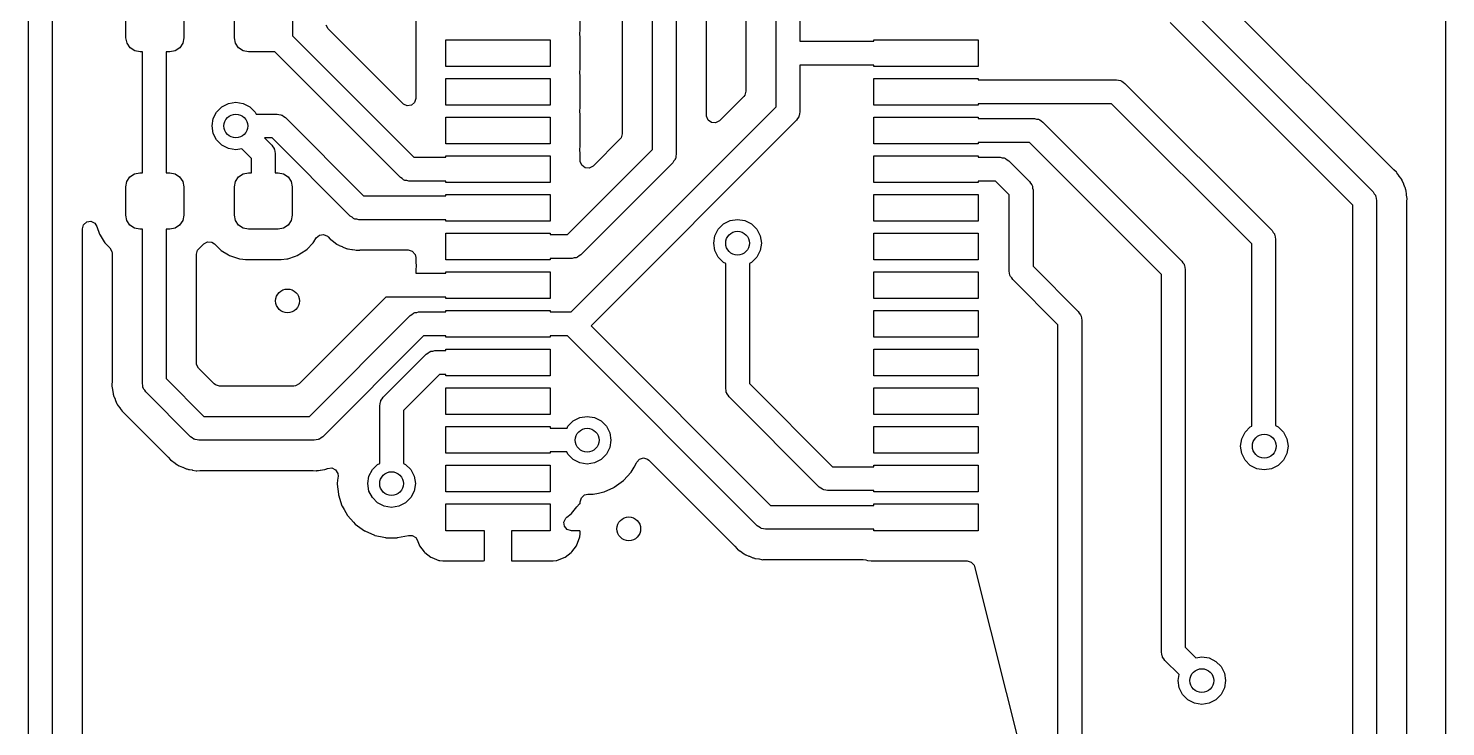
# Model space of a CAD drawing. Extents: x 89.4 to 113.8, y -88.6 to -51.3.
# Drawn here: x 89.95 to 113.79, y -75.76 to -64.03 of the extents above; entities that cross this region are included whole.
import ezdxf

# ---------------------------------------------------------------- set-up
doc = ezdxf.new("R2010")
doc.units = 0
doc.layers.add('BLACK', color=7, linetype='CONTINUOUS')

msp = doc.modelspace()

# ---------------------------------------------------------------- linework, layer by layer
at = {"layer": 'BLACK', "linetype": 'CONTINUOUS'}
for p, q in [((89.95, -77.455), (89.95, -56.1147)), ((90.35, -56.1978), (90.35, -77.3722)), ((100.45, -66.0622), (100.45, -59.4662)), ((100.85, -59.4968), (100.85, -66.1453)), ((99.9415, -59.7116), (99.9415, -65.7993)), ((101.358, -65.4953), (101.358, -59.7925)), ((102.53, -65.3472), (102.53, -61.2015)), ((102.93, -61.2015), (102.93, -64.245)), ((102.021, -61.4787), (102.021, -64.3311)), ((113.791, -62.594), (113.791, -88.2655)), ((112.914, -66.4016), (109.761, -63.2495)), ((96.4665, -63.5219), (96.4665, -64.0681)), ((99.2335, -64.0681), (99.2335, -63.5219)), ((109.381, -63.5886), (112.572, -66.7788)), ((91.5925, -64.1875), (91.5925, -63.7125)), ((92.5675, -63.7125), (92.5675, -64.1875)), ((93.4175, -64.1875), (93.4175, -63.7125)), ((94.3925, -63.7453), (94.3925, -64.1547)), ((94.9961, -64.0391), (94.962, -63.9768)), ((96.2514, -65.2944), (94.9961, -64.0391)), ((96.4665, -64.0681), (96.4669, -64.0715)), ((96.4669, -64.0715), (96.4669, -64.0715)), ((96.4669, -64.0715), (96.4707, -64.1064)), ((96.4707, -64.1064), (96.4707, -64.1336)), ((99.2293, -64.1064), (99.2331, -64.0715)), ((99.2293, -64.1336), (99.2293, -64.1064)), ((99.2331, -64.0715), (99.2335, -64.0681)), ((99.2331, -64.0715), (99.2331, -64.0715)), ((112.23, -67.0028), (109.157, -63.93)), ((91.6106, -64.2784), (91.5925, -64.1875)), ((91.6621, -64.3554), (91.6106, -64.2784)), ((91.7391, -64.4069), (91.6621, -64.3554)), ((92.4979, -64.3554), (92.4209, -64.4069)), ((92.5494, -64.2784), (92.4979, -64.3554)), ((92.5675, -64.1875), (92.5494, -64.2784)), ((93.4356, -64.2784), (93.4175, -64.1875)), ((93.4871, -64.3554), (93.4356, -64.2784)), ((93.5641, -64.4069), (93.4871, -64.3554)), ((94.3925, -64.1547), (96.4328, -66.195)), ((96.4707, -64.1336), (96.4665, -64.1719)), ((96.4665, -64.1719), (96.4665, -64.7181)), ((96.975, -64.67), (96.975, -64.22)), ((96.975, -64.22), (98.725, -64.22)), ((98.725, -64.22), (98.725, -64.67)), ((99.2335, -64.1719), (99.2293, -64.1336)), ((99.2335, -64.7181), (99.2335, -64.1719)), ((102.021, -64.3397), (102.018, -64.3898)), ((102.021, -64.3311), (102.021, -64.3397)), ((102.93, -64.245), (104.175, -64.245)), ((104.175, -64.245), (104.175, -64.22)), ((104.175, -64.22), (105.925, -64.22)), ((105.925, -64.22), (105.925, -64.67)), ((91.83, -64.425), (91.7391, -64.4069)), ((91.8675, -64.425), (91.83, -64.425)), ((91.8675, -66.455), (91.8675, -64.425)), ((92.33, -64.425), (92.2675, -64.425)), ((92.2675, -64.425), (92.2675, -66.455)), ((92.4209, -64.4069), (92.33, -64.425)), ((93.655, -64.425), (93.5641, -64.4069)), ((94.0972, -64.425), (93.655, -64.425)), ((96.2086, -66.5364), (94.0972, -64.425)), ((102.018, -64.3898), (102.017, -64.3974)), ((102.017, -64.3974), (102.019, -64.4048)), ((102.018, -64.3898), (102.018, -64.3898)), ((102.019, -64.4048), (102.019, -64.4048)), ((102.019, -64.4048), (102.02, -64.4108)), ((102.02, -64.4108), (102.021, -64.4325)), ((102.021, -64.4325), (102.021, -65.0843)), ((96.4665, -64.7181), (96.4669, -64.7215)), ((96.4707, -64.7836), (96.4665, -64.8219)), ((96.4665, -64.8219), (96.4665, -65.2053)), ((96.4669, -64.7215), (96.4669, -64.7215)), ((96.4669, -64.7215), (96.4707, -64.7564)), ((96.4707, -64.7564), (96.4707, -64.7836)), ((98.725, -64.67), (96.975, -64.67)), ((99.2293, -64.7564), (99.2331, -64.7215)), ((99.2293, -64.7836), (99.2293, -64.7564)), ((99.2335, -64.8219), (99.2293, -64.7836)), ((99.2331, -64.7215), (99.2335, -64.7181)), ((99.2331, -64.7215), (99.2331, -64.7215)), ((99.2335, -65.3681), (99.2335, -64.8219)), ((104.175, -64.645), (102.93, -64.645)), ((102.93, -64.645), (102.93, -65.4303)), ((104.175, -64.67), (104.175, -64.645)), ((105.925, -64.67), (104.175, -64.67)), ((96.975, -65.32), (96.975, -64.87)), ((96.975, -64.87), (98.725, -64.87)), ((98.725, -64.87), (98.725, -65.32)), ((102.021, -65.0843), (102.001, -65.1525)), ((104.175, -65.32), (104.175, -64.87)), ((104.175, -64.87), (105.925, -64.87)), ((105.925, -64.87), (105.925, -64.895)), ((105.925, -64.895), (108.255, -64.895)), ((108.255, -64.895), (108.288, -64.9025)), ((108.288, -64.9025), (108.321, -64.9062)), ((108.321, -64.9062), (108.331, -64.9124)), ((108.331, -64.9124), (108.342, -64.9149)), ((108.342, -64.9149), (108.368, -64.9358)), ((108.368, -64.9358), (108.396, -64.9536)), ((108.396, -64.9536), (110.872, -67.4288)), ((93.2049, -65.3464), (93.3164, -65.2896)), ((93.3164, -65.2896), (93.44, -65.27)), ((93.44, -65.27), (93.5636, -65.2896)), ((93.5636, -65.2896), (93.6751, -65.3464)), ((96.258, -65.3006), (96.2514, -65.2944)), ((96.3226, -65.3301), (96.258, -65.3006)), ((96.3928, -65.32), (96.3226, -65.3301)), ((96.4465, -65.2735), (96.3928, -65.32)), ((96.4665, -65.2053), (96.4465, -65.2735)), ((98.725, -65.32), (96.975, -65.32)), ((101.985, -65.1734), (101.574, -65.5844)), ((102.001, -65.1525), (101.985, -65.1734)), ((105.925, -65.32), (104.175, -65.32)), ((108.172, -65.295), (105.925, -65.295)), ((105.925, -65.295), (105.925, -65.32)), ((110.53, -67.6528), (108.172, -65.295)), ((93.04, -65.67), (93.0596, -65.5464)), ((93.0596, -65.5464), (93.1164, -65.4349)), ((93.1164, -65.4349), (93.2049, -65.3464)), ((93.6751, -65.3464), (93.7636, -65.4349)), ((93.7636, -65.4349), (93.7815, -65.47)), ((93.7815, -65.47), (94.1328, -65.47)), ((94.1328, -65.47), (94.1654, -65.4775)), ((94.1654, -65.4775), (94.1986, -65.4812)), ((94.1986, -65.4812), (94.2083, -65.4874)), ((94.2083, -65.4874), (94.2195, -65.4899)), ((94.2195, -65.4899), (94.2456, -65.5108)), ((94.2456, -65.5108), (94.2739, -65.5286)), ((94.2739, -65.5286), (95.5903, -66.845)), ((96.975, -65.97), (96.975, -65.52)), ((96.975, -65.52), (98.725, -65.52)), ((98.725, -65.52), (98.725, -65.97)), ((99.0822, -68.795), (102.53, -65.3472)), ((99.2293, -65.4064), (99.2331, -65.3715)), ((99.2293, -65.4336), (99.2293, -65.4064)), ((99.2335, -65.4719), (99.2293, -65.4336)), ((99.2331, -65.3715), (99.2335, -65.3681)), ((99.2331, -65.3715), (99.2331, -65.3715)), ((99.2335, -66.0181), (99.2335, -65.4719)), ((101.359, -65.5043), (101.358, -65.4953)), ((101.384, -65.5708), (101.359, -65.5043)), ((102.889, -65.5431), (102.871, -65.5714)), ((102.91, -65.517), (102.889, -65.5431)), ((102.913, -65.5058), (102.91, -65.517)), ((102.919, -65.4961), (102.913, -65.5058)), ((102.923, -65.4629), (102.919, -65.4961)), ((102.93, -65.4303), (102.923, -65.4629)), ((104.175, -65.97), (104.175, -65.52)), ((104.175, -65.52), (105.925, -65.52)), ((105.925, -65.52), (105.925, -65.545)), ((105.925, -65.545), (106.875, -65.545)), ((106.875, -65.545), (106.908, -65.5525)), ((106.908, -65.5525), (106.941, -65.5562)), ((106.941, -65.5562), (106.951, -65.5624)), ((106.951, -65.5624), (106.962, -65.5649)), ((93.0596, -65.7936), (93.04, -65.67)), ((93.1164, -65.9051), (93.0596, -65.7936)), ((102.871, -65.5714), (99.4153, -69.0275)), ((99.9415, -65.7993), (99.9215, -65.8675)), ((101.44, -65.6134), (101.384, -65.5708)), ((101.511, -65.6185), (101.44, -65.6134)), ((101.574, -65.5844), (101.511, -65.6185)), ((106.962, -65.5649), (106.988, -65.5858)), ((106.988, -65.5858), (107.016, -65.6036)), ((107.016, -65.6036), (109.352, -67.9388)), ((93.2049, -65.9936), (93.1164, -65.9051)), ((93.3164, -66.0504), (93.2049, -65.9936)), ((94.0497, -65.87), (93.9228, -65.87)), ((93.9228, -65.87), (94.0442, -65.9913)), ((94.0442, -65.9913), (94.0619, -66.0196)), ((95.3661, -67.1864), (94.0497, -65.87)), ((94.0619, -66.0196), (94.0827, -66.0458)), ((98.725, -65.97), (96.975, -65.97)), ((99.2293, -66.0564), (99.2331, -66.0215)), ((99.2331, -66.0215), (99.2335, -66.0181)), ((99.2331, -66.0215), (99.2331, -66.0215)), ((99.9046, -65.8884), (99.4486, -66.3444)), ((99.9215, -65.8675), (99.9046, -65.8884)), ((105.925, -65.97), (104.175, -65.97)), ((106.792, -65.945), (105.925, -65.945)), ((105.925, -65.945), (105.925, -65.97)), ((109.01, -68.1628), (106.792, -65.945)), ((93.44, -66.07), (93.3164, -66.0504)), ((93.5411, -66.054), (93.44, -66.07)), ((93.7025, -66.2153), (93.5411, -66.054)), ((93.7025, -66.455), (93.7025, -66.2153)), ((94.0827, -66.0458), (94.0853, -66.057)), ((94.0853, -66.057), (94.0914, -66.0667)), ((94.0914, -66.0667), (94.0951, -66.0999)), ((94.0951, -66.0999), (94.1025, -66.1325)), ((94.1025, -66.1325), (94.1025, -66.455)), ((96.4328, -66.195), (96.975, -66.195)), ((96.975, -66.195), (96.975, -66.17)), ((96.975, -66.17), (98.725, -66.17)), ((98.725, -66.17), (98.725, -66.62)), ((99.0172, -67.495), (100.45, -66.0622)), ((99.2293, -66.0836), (99.2293, -66.0564)), ((99.2335, -66.1219), (99.2293, -66.0836)), ((99.2335, -66.2553), (99.2335, -66.1219)), ((99.2338, -66.2643), (99.2335, -66.2553)), ((99.2586, -66.3308), (99.2338, -66.2643)), ((100.809, -66.2581), (100.791, -66.2864)), ((100.83, -66.232), (100.809, -66.2581)), ((100.833, -66.2208), (100.83, -66.232)), ((100.839, -66.2111), (100.833, -66.2208)), ((100.843, -66.1779), (100.839, -66.2111)), ((100.85, -66.1453), (100.843, -66.1779)), ((104.175, -66.62), (104.175, -66.17)), ((104.175, -66.17), (105.925, -66.17)), ((105.925, -66.17), (105.925, -66.195)), ((105.925, -66.195), (106.3, -66.195)), ((106.3, -66.195), (106.333, -66.2025)), ((106.333, -66.2025), (106.366, -66.2062)), ((106.366, -66.2062), (106.376, -66.2124)), ((106.376, -66.2124), (106.387, -66.2149)), ((106.387, -66.2149), (106.413, -66.2358)), ((106.413, -66.2358), (106.441, -66.2536)), ((106.441, -66.2536), (106.792, -66.6038)), ((91.6596, -66.5246), (91.7366, -66.4731)), ((91.7366, -66.4731), (91.8275, -66.455)), ((91.8275, -66.455), (91.8675, -66.455)), ((92.2675, -66.455), (92.3275, -66.455)), ((92.3275, -66.455), (92.4184, -66.4731)), ((92.4184, -66.4731), (92.4954, -66.5246)), ((93.4846, -66.5246), (93.5616, -66.4731)), ((93.5616, -66.4731), (93.6525, -66.455)), ((93.6525, -66.455), (93.7025, -66.455)), ((94.1025, -66.455), (94.1525, -66.455)), ((94.1525, -66.455), (94.2434, -66.4731)), ((94.2434, -66.4731), (94.3204, -66.5246)), ((100.791, -66.2864), (99.2412, -67.8367)), ((99.3155, -66.3734), (99.2586, -66.3308)), ((99.3863, -66.3785), (99.3155, -66.3734)), ((99.4486, -66.3444), (99.3863, -66.3785)), ((112.919, -66.4066), (112.914, -66.4016)), ((112.965, -66.448), (112.919, -66.4066)), ((112.97, -66.4543), (112.965, -66.448)), ((113.002, -66.5007), (112.97, -66.4543)), ((112.97, -66.4543), (112.97, -66.4543)), ((113.005, -66.506), (113.002, -66.5007)), ((113.04, -66.5507), (113.005, -66.506)), ((91.59, -66.6925), (91.6081, -66.6016)), ((91.59, -67.1675), (91.59, -66.6925)), ((91.6081, -66.6016), (91.6596, -66.5246)), ((92.4954, -66.5246), (92.5469, -66.6016)), ((92.5469, -66.6016), (92.565, -66.6925)), ((92.565, -66.6925), (92.565, -67.1675)), ((93.415, -66.6925), (93.4331, -66.6016)), ((93.415, -67.1675), (93.415, -66.6925)), ((93.4331, -66.6016), (93.4846, -66.5246)), ((94.3204, -66.5246), (94.3719, -66.6016)), ((94.3719, -66.6016), (94.39, -66.6925)), ((94.39, -66.6925), (94.39, -67.1675)), ((96.2369, -66.5542), (96.2086, -66.5364)), ((96.263, -66.5751), (96.2369, -66.5542)), ((96.2742, -66.5776), (96.263, -66.5751)), ((96.2839, -66.5838), (96.2742, -66.5776)), ((96.3171, -66.5875), (96.2839, -66.5838)), ((96.3497, -66.595), (96.3171, -66.5875)), ((96.975, -66.595), (96.3497, -66.595)), ((96.975, -66.62), (96.975, -66.595)), ((98.725, -66.62), (96.975, -66.62)), ((105.925, -66.62), (104.175, -66.62)), ((106.217, -66.595), (105.925, -66.595)), ((105.925, -66.595), (105.925, -66.62)), ((106.45, -66.8278), (106.217, -66.595)), ((106.792, -66.6038), (106.809, -66.6321)), ((106.809, -66.6321), (106.83, -66.6583)), ((106.83, -66.6583), (106.833, -66.6695)), ((106.833, -66.6695), (106.839, -66.6792)), ((106.839, -66.6792), (106.843, -66.7124)), ((106.843, -66.7124), (106.85, -66.745)), ((106.85, -66.745), (106.85, -68.0272)), ((113.044, -66.5567), (113.04, -66.5507)), ((113.04, -66.5507), (113.04, -66.5507)), ((113.047, -66.5637), (113.044, -66.5567)), ((113.049, -66.5659), (113.047, -66.5637)), ((113.057, -66.5807), (113.049, -66.5659)), ((113.058, -66.5831), (113.057, -66.5807)), ((113.062, -66.5893), (113.058, -66.5831)), ((113.065, -66.5965), (113.062, -66.5893)), ((113.085, -66.6491), (113.065, -66.5965)), ((113.065, -66.5965), (113.065, -66.5965)), ((113.088, -66.6552), (113.085, -66.6491)), ((113.11, -66.7068), (113.088, -66.6552)), ((113.113, -66.7137), (113.11, -66.7068)), ((113.115, -66.7212), (113.113, -66.7137)), ((113.115, -66.7237), (113.115, -66.7212)), ((113.12, -66.7401), (113.115, -66.7237)), ((113.12, -66.7426), (113.12, -66.7401)), ((113.123, -66.7498), (113.12, -66.7426)), ((113.124, -66.7573), (113.123, -66.7498)), ((95.5903, -66.845), (96.975, -66.845)), ((96.975, -66.845), (96.975, -66.82)), ((96.975, -66.82), (98.725, -66.82)), ((98.725, -66.82), (98.725, -67.27)), ((104.175, -67.27), (104.175, -66.82)), ((104.175, -66.82), (105.925, -66.82)), ((105.925, -66.82), (105.925, -67.27)), ((106.45, -68.11), (106.45, -66.8278)), ((112.572, -66.7788), (112.589, -66.8071)), ((112.589, -66.8071), (112.61, -66.8333)), ((112.61, -66.8333), (112.613, -66.8445)), ((112.613, -66.8445), (112.619, -66.8542)), ((112.619, -66.8542), (112.623, -66.8874)), ((112.623, -66.8874), (112.63, -66.92)), ((112.63, -66.92), (112.63, -81.2003)), ((113.131, -66.8132), (113.124, -66.7573)), ((113.132, -66.8197), (113.131, -66.8132)), ((113.14, -66.8694), (113.132, -66.8197)), ((113.138, -66.9489), (113.139, -66.9403)), ((113.138, -81.1753), (113.138, -66.9489)), ((113.139, -66.9403), (113.142, -66.8902)), ((113.143, -66.8826), (113.14, -66.8694)), ((113.142, -66.8902), (113.143, -66.8826)), ((113.142, -66.8902), (113.142, -66.8902)), ((91.6081, -67.2584), (91.59, -67.1675)), ((92.565, -67.1675), (92.5469, -67.2584)), ((93.4331, -67.2584), (93.415, -67.1675)), ((94.39, -67.1675), (94.3719, -67.2584)), ((95.3944, -67.2042), (95.3661, -67.1864)), ((95.4205, -67.2251), (95.3944, -67.2042)), ((95.4317, -67.2276), (95.4205, -67.2251)), ((95.4414, -67.2338), (95.4317, -67.2276)), ((112.23, -81.1172), (112.23, -67.0028)), ((90.8585, -67.3961), (90.8785, -67.328)), ((90.8585, -77.1093), (90.8585, -67.3961)), ((90.8785, -67.328), (90.9322, -67.2815)), ((90.9322, -67.2815), (91.0024, -67.2714)), ((91.0024, -67.2714), (91.067, -67.3009)), ((91.067, -67.3009), (91.104, -67.3563)), ((91.104, -67.3563), (91.1473, -67.4861)), ((91.6596, -67.3354), (91.6081, -67.2584)), ((91.7366, -67.3869), (91.6596, -67.3354)), ((91.8275, -67.405), (91.7366, -67.3869)), ((91.8675, -67.405), (91.8275, -67.405)), ((91.8675, -69.9975), (91.8675, -67.405)), ((92.3275, -67.405), (92.2675, -67.405)), ((92.2675, -67.405), (92.2675, -69.9147)), ((92.4184, -67.3869), (92.3275, -67.405)), ((92.4954, -67.3354), (92.4184, -67.3869)), ((92.5469, -67.2584), (92.4954, -67.3354)), ((93.4846, -67.3354), (93.4331, -67.2584)), ((93.5616, -67.3869), (93.4846, -67.3354)), ((93.6525, -67.405), (93.5616, -67.3869)), ((94.1525, -67.405), (93.6525, -67.405)), ((94.2434, -67.3869), (94.1525, -67.405)), ((94.3204, -67.3354), (94.2434, -67.3869)), ((94.3719, -67.2584), (94.3204, -67.3354)), ((95.4746, -67.2375), (95.4414, -67.2338)), ((95.5072, -67.245), (95.4746, -67.2375)), ((96.975, -67.245), (95.5072, -67.245)), ((96.975, -67.27), (96.975, -67.245)), ((98.725, -67.27), (96.975, -67.27)), ((96.975, -67.92), (96.975, -67.47)), ((96.975, -67.47), (98.725, -67.47)), ((98.725, -67.47), (98.725, -67.495)), ((101.5, -67.5164), (101.556, -67.4049)), ((101.556, -67.4049), (101.645, -67.3164)), ((101.645, -67.3164), (101.756, -67.2596)), ((101.756, -67.2596), (101.88, -67.24)), ((101.88, -67.24), (102.004, -67.2596)), ((102.004, -67.2596), (102.115, -67.3164)), ((102.115, -67.3164), (102.204, -67.4049)), ((102.204, -67.4049), (102.26, -67.5164)), ((105.925, -67.27), (104.175, -67.27)), ((104.175, -67.92), (104.175, -67.47)), ((104.175, -67.47), (105.925, -67.47)), ((105.925, -67.47), (105.925, -67.92)), ((110.872, -67.4288), (110.889, -67.4571)), ((110.889, -67.4571), (110.91, -67.4833)), ((91.1473, -67.4861), (91.1584, -67.5039)), ((91.1584, -67.5039), (91.2278, -67.616)), ((91.2278, -67.616), (91.2389, -67.634)), ((91.2389, -67.634), (91.322, -67.717)), ((92.8128, -67.7373), (92.9007, -67.6492)), ((92.9007, -67.6492), (92.963, -67.6151)), ((92.963, -67.6151), (93.0339, -67.6201)), ((93.0339, -67.6201), (93.0789, -67.6491)), ((93.0789, -67.6491), (93.1818, -67.7518)), ((94.6378, -67.7373), (94.7368, -67.6382)), ((94.7368, -67.6382), (94.7419, -67.633)), ((94.7368, -67.6382), (94.7368, -67.6382)), ((94.7419, -67.633), (94.7524, -67.616)), ((94.7524, -67.616), (94.7922, -67.5514)), ((94.7922, -67.5514), (94.845, -67.5039)), ((94.845, -67.5039), (94.9151, -67.4925)), ((94.9151, -67.4925), (94.9802, -67.5208)), ((94.9802, -67.5208), (94.9944, -67.5347)), ((94.9944, -67.5347), (95.0249, -67.5697)), ((95.0249, -67.5697), (95.0249, -67.5697)), ((95.0249, -67.5697), (95.0299, -67.5754)), ((95.0299, -67.5754), (95.0362, -67.5798)), ((95.0362, -67.5798), (95.0822, -67.6121)), ((95.0822, -67.6121), (95.0875, -67.616)), ((95.0875, -67.616), (95.1378, -67.6555)), ((95.1378, -67.6555), (95.1447, -67.6586)), ((95.1447, -67.6586), (95.147, -67.66)), ((95.147, -67.66), (95.1617, -67.6684)), ((95.1617, -67.6684), (95.164, -67.6696)), ((95.164, -67.6696), (95.1702, -67.674)), ((95.1702, -67.674), (95.1773, -67.6767)), ((95.1773, -67.6767), (95.1773, -67.6768)), ((95.1773, -67.6768), (95.2298, -67.6972)), ((95.2298, -67.6972), (95.2359, -67.6998)), ((95.2359, -67.6998), (95.2941, -67.726)), ((98.725, -67.495), (99.0172, -67.495)), ((101.48, -67.64), (101.5, -67.5164)), ((101.5, -67.7636), (101.48, -67.64)), ((102.26, -67.5164), (102.28, -67.64)), ((102.28, -67.64), (102.26, -67.7636)), ((110.53, -70.7136), (110.53, -67.6528)), ((110.91, -67.4833), (110.913, -67.4945)), ((110.913, -67.4945), (110.919, -67.5042)), ((110.919, -67.5042), (110.923, -67.5374)), ((110.923, -67.5374), (110.93, -67.57)), ((110.93, -67.57), (110.93, -70.7034)), ((91.322, -67.717), (91.3561, -67.7793)), ((91.3561, -67.7793), (91.359, -67.8062)), ((91.359, -67.8062), (91.359, -69.9686)), ((92.776, -67.8263), (92.796, -67.7582)), ((92.776, -69.6518), (92.776, -67.8263)), ((92.796, -67.7582), (92.8128, -67.7373)), ((93.1818, -67.7518), (93.1818, -67.7518)), ((93.1818, -67.7518), (93.187, -67.7569)), ((93.187, -67.7569), (93.1932, -67.7608)), ((93.1932, -67.7608), (93.1932, -67.7608)), ((93.1932, -67.7608), (93.3156, -67.8362)), ((93.3156, -67.8362), (93.3351, -67.8482)), ((93.3351, -67.8482), (93.5002, -67.903)), ((93.5002, -67.903), (93.507, -67.9037)), ((93.507, -67.9037), (93.507, -67.9037)), ((93.507, -67.9037), (93.5585, -67.909)), ((93.5585, -67.909), (93.6029, -67.9135)), ((93.6029, -67.9135), (94.2021, -67.9135)), ((94.2021, -67.9135), (94.2053, -67.9132)), ((94.2053, -67.9132), (94.2992, -67.9034)), ((94.2053, -67.9132), (94.2053, -67.9132)), ((94.2992, -67.9034), (94.3061, -67.9027)), ((94.2992, -67.9034), (94.2992, -67.9034)), ((94.3061, -67.9027), (94.3126, -67.9005)), ((94.3126, -67.9005), (94.4454, -67.8562)), ((94.3126, -67.9005), (94.3126, -67.9005)), ((94.4454, -67.8562), (94.4711, -67.8477)), ((94.4711, -67.8477), (94.619, -67.7561)), ((94.619, -67.7561), (94.6378, -67.7373)), ((95.2941, -67.726), (95.3015, -67.7274)), ((95.3015, -67.7274), (95.3041, -67.7282)), ((95.3041, -67.7282), (95.3204, -67.7329)), ((95.3204, -67.7329), (95.3229, -67.7335)), ((95.3229, -67.7335), (95.33, -67.7363)), ((95.33, -67.7363), (95.3585, -67.74)), ((95.3585, -67.74), (95.3934, -67.7446)), ((95.3934, -67.7446), (95.3999, -67.7457)), ((95.3999, -67.7457), (95.4422, -67.7535)), ((95.4422, -67.7535), (95.4627, -67.7573)), ((95.4627, -67.7573), (95.4703, -67.7569)), ((95.4703, -67.7569), (95.5249, -67.7537)), ((95.4703, -67.7569), (95.4703, -67.7569)), ((95.5249, -67.7537), (95.5322, -67.7535)), ((95.5322, -67.7535), (96.3405, -67.7535)), ((96.3405, -67.7535), (96.4086, -67.7735)), ((96.4086, -67.7735), (96.4551, -67.8272)), ((96.4551, -67.8272), (96.4665, -67.8795)), ((96.4665, -67.8795), (96.4665, -67.9681)), ((98.725, -67.92), (96.975, -67.92)), ((99.1, -67.895), (98.725, -67.895)), ((98.725, -67.895), (98.725, -67.92)), ((99.1326, -67.8876), (99.1, -67.895)), ((99.1658, -67.8839), (99.1326, -67.8876)), ((99.1755, -67.8778), (99.1658, -67.8839)), ((99.1867, -67.8752), (99.1755, -67.8778)), ((99.2129, -67.8544), (99.1867, -67.8752)), ((99.2412, -67.8367), (99.2129, -67.8544)), ((101.556, -67.8751), (101.5, -67.7636)), ((101.645, -67.9636), (101.556, -67.8751)), ((102.204, -67.8751), (102.115, -67.9636)), ((102.26, -67.7636), (102.204, -67.8751)), ((105.925, -67.92), (104.175, -67.92)), ((109.352, -67.9388), (109.369, -67.9671)), ((96.4665, -67.9681), (96.4709, -68.0087)), ((96.4674, -68.0685), (96.467, -68.0753)), ((96.467, -68.0753), (96.467, -68.145)), ((96.467, -68.145), (96.975, -68.145)), ((96.4709, -68.0359), (96.4674, -68.0685)), ((96.4709, -68.0087), (96.4709, -68.0359)), ((96.975, -68.145), (96.975, -68.12)), ((96.975, -68.12), (98.725, -68.12)), ((98.725, -68.12), (98.725, -68.57)), ((101.68, -67.9815), (101.645, -67.9636)), ((101.68, -70.08), (101.68, -67.9815)), ((102.115, -67.9636), (102.08, -67.9815)), ((102.08, -67.9815), (102.08, -69.9972)), ((104.175, -68.57), (104.175, -68.12)), ((104.175, -68.12), (105.925, -68.12)), ((105.925, -68.12), (105.925, -68.57)), ((106.457, -68.1426), (106.45, -68.11)), ((106.461, -68.1758), (106.457, -68.1426)), ((106.467, -68.1855), (106.461, -68.1758)), ((106.85, -68.0272), (107.612, -68.7888)), ((109.01, -74.51), (109.01, -68.1628)), ((109.369, -67.9671), (109.39, -67.9933)), ((109.39, -67.9933), (109.393, -68.0045)), ((109.393, -68.0045), (109.399, -68.0142)), ((109.399, -68.0142), (109.403, -68.0474)), ((109.403, -68.0474), (109.41, -68.08)), ((109.41, -68.08), (109.41, -74.4272)), ((106.47, -68.1967), (106.467, -68.1855)), ((106.491, -68.2229), (106.47, -68.1967)), ((106.508, -68.2512), (106.491, -68.2229)), ((107.27, -69.0128), (106.508, -68.2512)), ((95.963, -68.545), (94.5034, -70.0046)), ((96.975, -68.545), (95.963, -68.545)), ((96.975, -68.57), (96.975, -68.545)), ((98.725, -68.57), (96.975, -68.57)), ((105.925, -68.57), (104.175, -68.57)), ((94.6772, -70.55), (96.3738, -68.8533)), ((96.3738, -68.8533), (96.4021, -68.8356)), ((96.4021, -68.8356), (96.4283, -68.8148)), ((96.4283, -68.8148), (96.4395, -68.8122)), ((96.4395, -68.8122), (96.4492, -68.8061)), ((96.4492, -68.8061), (96.4824, -68.8024)), ((96.4824, -68.8024), (96.515, -68.795)), ((96.515, -68.795), (96.975, -68.795)), ((96.975, -68.795), (96.975, -68.77)), ((96.975, -68.77), (98.725, -68.77)), ((98.725, -68.77), (98.725, -68.795)), ((98.725, -68.795), (99.0822, -68.795)), ((104.175, -69.22), (104.175, -68.77)), ((104.175, -68.77), (105.925, -68.77)), ((105.925, -68.77), (105.925, -69.22)), ((107.612, -68.7888), (107.629, -68.8171)), ((107.629, -68.8171), (107.65, -68.8433)), ((107.65, -68.8433), (107.653, -68.8545)), ((107.653, -68.8545), (107.659, -68.8642)), ((107.659, -68.8642), (107.663, -68.8974)), ((107.663, -68.8974), (107.67, -68.93)), ((99.4153, -69.0275), (102.433, -72.045)), ((107.27, -76.565), (107.27, -69.0128)), ((107.67, -68.93), (107.67, -76.4822)), ((96.5978, -69.195), (94.9012, -70.8917)), ((96.975, -69.195), (96.5978, -69.195)), ((96.975, -69.22), (96.975, -69.195)), ((98.725, -69.22), (96.975, -69.22)), ((99.0172, -69.195), (98.725, -69.195)), ((98.725, -69.195), (98.725, -69.22)), ((102.209, -72.3864), (99.0172, -69.195)), ((105.925, -69.22), (104.175, -69.22)), ((95.9186, -70.2286), (96.6438, -69.5033)), ((96.6438, -69.5033), (96.6721, -69.4856)), ((96.6721, -69.4856), (96.6983, -69.4648)), ((96.6983, -69.4648), (96.7095, -69.4622)), ((96.7095, -69.4622), (96.7192, -69.4561)), ((96.7192, -69.4561), (96.7524, -69.4524)), ((96.7524, -69.4524), (96.785, -69.445)), ((96.785, -69.445), (96.975, -69.445)), ((96.975, -69.445), (96.975, -69.42)), ((96.975, -69.42), (98.725, -69.42)), ((98.725, -69.42), (98.725, -69.87)), ((104.175, -69.87), (104.175, -69.42)), ((104.175, -69.42), (105.925, -69.42)), ((105.925, -69.42), (105.925, -69.87)), ((92.7789, -69.6786), (92.776, -69.6518)), ((92.8129, -69.7409), (92.7789, -69.6786)), ((93.0766, -70.0046), (92.8129, -69.7409)), ((96.8678, -69.845), (96.26, -70.4528)), ((96.975, -69.845), (96.8678, -69.845)), ((96.975, -69.87), (96.975, -69.845)), ((91.3568, -70.0046), (91.3548, -70.0349)), ((91.3548, -70.0349), (91.3561, -70.0423)), ((91.3561, -70.0423), (91.3561, -70.0423)), ((91.3561, -70.0423), (91.3658, -70.0978)), ((91.3587, -69.9772), (91.3568, -70.0046)), ((91.359, -69.9686), (91.3587, -69.9772)), ((91.8749, -70.0301), (91.8675, -69.9975)), ((91.8786, -70.0633), (91.8749, -70.0301)), ((91.8847, -70.073), (91.8786, -70.0633)), ((91.8873, -70.0842), (91.8847, -70.073)), ((91.9081, -70.1104), (91.8873, -70.0842)), ((92.2675, -69.9147), (92.9028, -70.55)), ((93.0975, -70.0215), (93.0766, -70.0046)), ((93.1657, -70.0415), (93.0975, -70.0215)), ((94.4143, -70.0415), (93.1657, -70.0415)), ((94.4411, -70.0386), (94.4143, -70.0415)), ((94.5034, -70.0046), (94.4411, -70.0386)), ((98.725, -69.87), (96.975, -69.87)), ((96.975, -70.52), (96.975, -70.07)), ((96.975, -70.07), (98.725, -70.07)), ((98.725, -70.07), (98.725, -70.52)), ((101.687, -70.1126), (101.68, -70.08)), ((102.08, -69.9972), (103.478, -71.395)), ((105.925, -69.87), (104.175, -69.87)), ((104.175, -70.52), (104.175, -70.07)), ((104.175, -70.07), (105.925, -70.07)), ((105.925, -70.07), (105.925, -70.52)), ((91.3658, -70.0978), (91.3667, -70.1043)), ((91.3667, -70.1043), (91.3744, -70.1677)), ((91.3744, -70.1677), (91.3771, -70.1748)), ((91.3771, -70.1748), (91.3777, -70.1775)), ((91.3777, -70.1775), (91.3822, -70.1938)), ((91.3822, -70.1938), (91.3829, -70.1963)), ((91.3829, -70.1963), (91.3843, -70.2038)), ((91.3843, -70.2038), (91.3873, -70.2107)), ((91.3873, -70.2107), (91.4099, -70.2623)), ((91.4099, -70.2623), (91.4124, -70.2684)), ((91.4124, -70.2684), (91.435, -70.3282)), ((91.435, -70.3282), (91.4393, -70.3344)), ((91.9258, -70.1387), (91.9081, -70.1104)), ((92.6786, -70.8914), (91.9258, -70.1387)), ((95.8675, -70.3371), (95.8712, -70.3039)), ((95.8712, -70.3039), (95.8774, -70.2942)), ((95.8774, -70.2942), (95.8799, -70.283)), ((95.8799, -70.283), (95.9008, -70.2569)), ((95.9008, -70.2569), (95.9186, -70.2286)), ((101.691, -70.1458), (101.687, -70.1126)), ((101.697, -70.1555), (101.691, -70.1458)), ((101.7, -70.1667), (101.697, -70.1555)), ((101.721, -70.1929), (101.7, -70.1667)), ((101.738, -70.2212), (101.721, -70.1929)), ((103.254, -71.7364), (101.738, -70.2212)), ((91.4393, -70.3344), (91.4406, -70.3368)), ((91.4406, -70.3368), (91.4488, -70.3516)), ((91.4488, -70.3516), (91.4501, -70.3539)), ((91.4501, -70.3539), (91.4532, -70.3608)), ((91.4532, -70.3608), (91.4578, -70.3668)), ((91.4578, -70.3668), (91.4921, -70.4115)), ((91.4921, -70.4115), (91.496, -70.4168)), ((91.496, -70.4168), (91.5278, -70.4632)), ((91.5278, -70.4632), (91.5278, -70.4632)), ((91.5278, -70.4632), (91.5321, -70.4695)), ((91.5321, -70.4695), (91.5378, -70.4745)), ((91.5378, -70.4745), (91.5378, -70.4745)), ((91.5378, -70.4745), (91.5787, -70.5109)), ((91.5787, -70.5109), (91.5839, -70.5159)), ((91.5839, -70.5159), (92.2985, -71.2305)), ((92.9028, -70.55), (94.6772, -70.55)), ((95.86, -70.3697), (95.8675, -70.3371)), ((95.86, -71.3385), (95.86, -70.3697)), ((96.26, -70.4528), (96.26, -71.3385)), ((98.725, -70.52), (96.975, -70.52)), ((99.2264, -70.5696), (99.35, -70.55)), ((99.35, -70.55), (99.4736, -70.5696)), ((105.925, -70.52), (104.175, -70.52)), ((96.975, -71.17), (96.975, -70.72)), ((96.975, -70.72), (98.725, -70.72)), ((98.725, -70.72), (98.725, -70.745)), ((98.725, -70.745), (99.011, -70.745)), ((99.011, -70.745), (99.0264, -70.7149)), ((99.0264, -70.7149), (99.1149, -70.6264)), ((99.1149, -70.6264), (99.2264, -70.5696)), ((99.4736, -70.5696), (99.5851, -70.6264)), ((99.5851, -70.6264), (99.6736, -70.7149)), ((99.6736, -70.7149), (99.7304, -70.8264)), ((104.175, -71.17), (104.175, -70.72)), ((104.175, -70.72), (105.925, -70.72)), ((105.925, -70.72), (105.925, -71.17)), ((110.416, -70.8149), (110.505, -70.7264)), ((110.505, -70.7264), (110.53, -70.7136)), ((110.93, -70.7034), (110.975, -70.7264)), ((110.975, -70.7264), (111.064, -70.8149)), ((92.7069, -70.9092), (92.6786, -70.8914)), ((92.733, -70.9301), (92.7069, -70.9092)), ((92.7442, -70.9326), (92.733, -70.9301)), ((92.7539, -70.9388), (92.7442, -70.9326)), ((92.7871, -70.9425), (92.7539, -70.9388)), ((92.8197, -70.95), (92.7871, -70.9425)), ((94.76, -70.95), (92.8197, -70.95)), ((94.7926, -70.9426), (94.76, -70.95)), ((94.8258, -70.9389), (94.7926, -70.9426)), ((94.8355, -70.9328), (94.8258, -70.9389)), ((94.8467, -70.9302), (94.8355, -70.9328)), ((94.8729, -70.9094), (94.8467, -70.9302)), ((94.9012, -70.8917), (94.8729, -70.9094)), ((99.7304, -70.8264), (99.75, -70.95)), ((99.75, -70.95), (99.7304, -71.0736)), ((110.34, -71.05), (110.36, -70.9264)), ((110.36, -70.9264), (110.416, -70.8149)), ((111.064, -70.8149), (111.12, -70.9264)), ((111.12, -70.9264), (111.14, -71.05)), ((92.2985, -71.2305), (92.3044, -71.2368)), ((92.3044, -71.2368), (92.3424, -71.2804)), ((92.3424, -71.2804), (92.3824, -71.3084)), ((98.725, -71.17), (96.975, -71.17)), ((99.006, -71.145), (98.725, -71.145)), ((98.725, -71.145), (98.725, -71.17)), ((99.0264, -71.1851), (99.006, -71.145)), ((99.1149, -71.2736), (99.0264, -71.1851)), ((99.2264, -71.3304), (99.1149, -71.2736)), ((99.5851, -71.2736), (99.4736, -71.3304)), ((99.6736, -71.1851), (99.5851, -71.2736)), ((99.7304, -71.0736), (99.6736, -71.1851)), ((100.185, -71.3208), (100.229, -71.2683)), ((100.229, -71.2683), (100.297, -71.2477)), ((100.297, -71.2477), (100.366, -71.267)), ((100.366, -71.267), (100.388, -71.2846)), ((105.925, -71.17), (104.175, -71.17)), ((110.36, -71.1736), (110.34, -71.05)), ((110.416, -71.2851), (110.36, -71.1736)), ((111.12, -71.1736), (111.064, -71.2851)), ((111.14, -71.05), (111.12, -71.1736)), ((92.3824, -71.3084), (92.3947, -71.3171)), ((92.3947, -71.3171), (92.4, -71.321)), ((92.4, -71.321), (92.4503, -71.3605)), ((92.4503, -71.3605), (92.4572, -71.3636)), ((92.4572, -71.3636), (92.4595, -71.365)), ((92.4595, -71.365), (92.4742, -71.3734)), ((92.4742, -71.3734), (92.4765, -71.3746)), ((92.4765, -71.3746), (92.4827, -71.379)), ((92.4827, -71.379), (92.4898, -71.3817)), ((92.4898, -71.3817), (92.4898, -71.3818)), ((92.4898, -71.3818), (92.5423, -71.4022)), ((92.5423, -71.4022), (92.5483, -71.4047)), ((92.5483, -71.4047), (92.6066, -71.431)), ((92.6066, -71.431), (92.614, -71.4324)), ((92.614, -71.4324), (92.6166, -71.4332)), ((92.6166, -71.4332), (92.6328, -71.4379)), ((92.6328, -71.4379), (92.6354, -71.4385)), ((92.6354, -71.4385), (92.6425, -71.4413)), ((92.6425, -71.4413), (92.65, -71.4423)), ((92.65, -71.4423), (92.65, -71.4423)), ((92.65, -71.4423), (92.6633, -71.444)), ((92.6633, -71.444), (92.7059, -71.4496)), ((92.7059, -71.4496), (92.7124, -71.4506)), ((92.7124, -71.4506), (92.7752, -71.4623)), ((92.7752, -71.4623), (92.7828, -71.4619)), ((92.7828, -71.4619), (92.8374, -71.4587)), ((92.7828, -71.4619), (92.7828, -71.4619)), ((92.8374, -71.4587), (92.8447, -71.4585)), ((92.8447, -71.4585), (94.7311, -71.4585)), ((94.7311, -71.4585), (94.7397, -71.4588)), ((94.7397, -71.4588), (94.7898, -71.4622)), ((94.7898, -71.4622), (94.7898, -71.4622)), ((94.7898, -71.4622), (94.7974, -71.4627)), ((94.7974, -71.4627), (94.8048, -71.4614)), ((94.8048, -71.4614), (94.8313, -71.4568)), ((94.8048, -71.4614), (94.8048, -71.4614)), ((94.8313, -71.4568), (94.8603, -71.4517)), ((94.8603, -71.4517), (94.8668, -71.4508)), ((94.8668, -71.4508), (94.9302, -71.4431)), ((94.9302, -71.4431), (94.9373, -71.4404)), ((94.9373, -71.4404), (94.94, -71.4398)), ((94.94, -71.4398), (94.9563, -71.4353)), ((94.9563, -71.4353), (94.9588, -71.4346)), ((94.9588, -71.4346), (94.9663, -71.4332)), ((94.9663, -71.4332), (94.9838, -71.4256)), ((94.9838, -71.4256), (95.0542, -71.4165)), ((95.0542, -71.4165), (95.1183, -71.4469)), ((95.1183, -71.4469), (95.1558, -71.5072)), ((95.1558, -71.5072), (95.1597, -71.5541)), ((95.6796, -71.5564), (95.7364, -71.4449)), ((95.7364, -71.4449), (95.8249, -71.3564)), ((95.8249, -71.3564), (95.86, -71.3385)), ((96.26, -71.3385), (96.2951, -71.3564)), ((96.2951, -71.3564), (96.3836, -71.4449)), ((96.3836, -71.4449), (96.4404, -71.5564)), ((96.975, -71.82), (96.975, -71.37)), ((96.975, -71.37), (98.725, -71.37)), ((98.725, -71.37), (98.725, -71.82)), ((99.35, -71.35), (99.2264, -71.3304)), ((99.4736, -71.3304), (99.35, -71.35)), ((99.9657, -71.624), (100.085, -71.4919)), ((100.085, -71.4919), (100.089, -71.4869)), ((100.085, -71.4919), (100.085, -71.4919)), ((100.089, -71.4869), (100.138, -71.4022)), ((100.138, -71.4022), (100.181, -71.3273)), ((100.181, -71.3273), (100.185, -71.3216)), ((100.181, -71.3273), (100.181, -71.3273)), ((100.185, -71.3216), (100.185, -71.3208)), ((100.388, -71.2846), (101.829, -72.7255)), ((103.478, -71.395), (104.175, -71.395)), ((104.175, -71.395), (104.175, -71.37)), ((104.175, -71.37), (105.925, -71.37)), ((105.925, -71.37), (105.925, -71.82)), ((110.505, -71.3736), (110.416, -71.2851)), ((110.616, -71.4304), (110.505, -71.3736)), ((110.74, -71.45), (110.616, -71.4304)), ((110.864, -71.4304), (110.74, -71.45)), ((110.975, -71.3736), (110.864, -71.4304)), ((111.064, -71.2851), (110.975, -71.3736)), ((95.1524, -71.624), (95.1465, -71.68)), ((95.1465, -71.68), (95.1472, -71.6866)), ((95.1472, -71.6866), (95.1651, -71.8571)), ((95.1597, -71.5541), (95.1524, -71.624)), ((95.66, -71.68), (95.6796, -71.5564)), ((95.6796, -71.8036), (95.66, -71.68)), ((96.4404, -71.5564), (96.46, -71.68)), ((96.46, -71.68), (96.4404, -71.8036)), ((99.6383, -71.8161), (99.8007, -71.7438)), ((99.8007, -71.7438), (99.8068, -71.7411)), ((99.8007, -71.7438), (99.8007, -71.7438)), ((99.8068, -71.7411), (99.9613, -71.6289)), ((99.9613, -71.6289), (99.9657, -71.624)), ((103.282, -71.7542), (103.254, -71.7364)), ((103.308, -71.7751), (103.282, -71.7542)), ((95.1651, -71.8571), (95.1665, -71.8699)), ((95.1665, -71.8699), (95.2255, -72.0516)), ((95.7364, -71.9151), (95.6796, -71.8036)), ((95.8249, -72.0036), (95.7364, -71.9151)), ((96.3836, -71.9151), (96.2951, -72.0036)), ((96.4404, -71.8036), (96.3836, -71.9151)), ((98.725, -71.82), (96.975, -71.82)), ((99.233, -71.9845), (99.253, -71.9164)), ((99.233, -72.0065), (99.233, -71.9845)), ((99.253, -71.9164), (99.3067, -71.8699)), ((99.3067, -71.8699), (99.359, -71.8585)), ((99.359, -71.8585), (99.4455, -71.8585)), ((99.4455, -71.8585), (99.4519, -71.8571)), ((99.4519, -71.8571), (99.5389, -71.8386)), ((99.4519, -71.8571), (99.4519, -71.8571)), ((99.5389, -71.8386), (99.6323, -71.8188)), ((99.6323, -71.8188), (99.6383, -71.8161)), ((103.319, -71.7776), (103.308, -71.7751)), ((103.329, -71.7838), (103.319, -71.7776)), ((103.362, -71.7875), (103.329, -71.7838)), ((103.395, -71.795), (103.362, -71.7875)), ((104.175, -71.795), (103.395, -71.795)), ((104.175, -71.82), (104.175, -71.795)), ((105.925, -71.82), (104.175, -71.82)), ((95.2255, -72.0516), (95.2288, -72.0573)), ((95.2288, -72.0573), (95.2288, -72.0573)), ((95.2288, -72.0573), (95.2627, -72.116)), ((95.2627, -72.116), (95.321, -72.2169)), ((95.321, -72.2169), (95.3254, -72.2219)), ((95.3254, -72.2219), (95.3254, -72.2219)), ((95.3254, -72.2219), (95.4214, -72.3285)), ((95.9364, -72.0604), (95.8249, -72.0036)), ((96.06, -72.08), (95.9364, -72.0604)), ((96.1836, -72.0604), (96.06, -72.08)), ((96.2951, -72.0036), (96.1836, -72.0604)), ((96.975, -72.47), (96.975, -72.02)), ((96.975, -72.02), (98.725, -72.02)), ((98.725, -72.02), (98.725, -72.47)), ((99.0083, -72.2432), (99.0811, -72.1886)), ((99.0811, -72.1886), (99.0883, -72.1833)), ((99.0883, -72.1833), (99.1756, -72.0667)), ((99.1756, -72.0667), (99.1759, -72.0669)), ((99.1759, -72.0669), (99.2221, -72.0209)), ((99.2221, -72.0209), (99.2274, -72.0186)), ((99.2274, -72.0186), (99.2313, -72.0141)), ((99.2313, -72.0141), (99.233, -72.0065)), ((102.433, -72.045), (104.175, -72.045)), ((104.175, -72.045), (104.175, -72.02)), ((104.175, -72.02), (105.925, -72.02)), ((105.925, -72.02), (105.925, -72.47)), ((95.4214, -72.3285), (95.4487, -72.3589)), ((95.4487, -72.3589), (95.6032, -72.4711)), ((95.6032, -72.4711), (95.6093, -72.4738)), ((95.6093, -72.4738), (95.6093, -72.4738)), ((95.6093, -72.4738), (95.7717, -72.5461)), ((97.625, -72.47), (96.975, -72.47)), ((97.625, -72.9645), (97.625, -72.47)), ((98.0771, -72.4724), (98.0755, -72.4813)), ((98.725, -72.47), (98.0767, -72.47)), ((98.0767, -72.47), (98.0771, -72.4724)), ((98.9592, -72.3261), (98.9887, -72.2615)), ((98.9693, -72.3963), (98.9592, -72.3261)), ((99.0158, -72.45), (98.9693, -72.3963)), ((98.9887, -72.2615), (99.0083, -72.2432)), ((99.0839, -72.47), (99.0158, -72.45)), ((99.2195, -72.47), (99.0839, -72.47)), ((99.2271, -72.4717), (99.2195, -72.47)), ((99.2285, -72.4729), (99.2271, -72.4717)), ((99.233, -72.4881), (99.2285, -72.4729)), ((102.237, -72.4042), (102.209, -72.3864)), ((102.263, -72.4251), (102.237, -72.4042)), ((102.274, -72.4276), (102.263, -72.4251)), ((102.284, -72.4338), (102.274, -72.4276)), ((102.317, -72.4375), (102.284, -72.4338)), ((102.35, -72.445), (102.317, -72.4375)), ((104.175, -72.445), (102.35, -72.445)), ((104.175, -72.47), (104.175, -72.445)), ((105.925, -72.47), (104.175, -72.47)), ((95.7717, -72.5461), (95.7777, -72.5488)), ((95.7777, -72.5488), (95.8711, -72.5686)), ((95.8711, -72.5686), (95.9581, -72.5871)), ((95.9581, -72.5871), (95.9581, -72.5871)), ((95.9581, -72.5871), (95.9645, -72.5885)), ((95.9645, -72.5885), (96.1555, -72.5885)), ((96.1555, -72.5885), (96.1619, -72.5871)), ((96.1619, -72.5871), (96.3423, -72.5488)), ((96.1619, -72.5871), (96.1619, -72.5871)), ((96.3423, -72.5488), (96.3426, -72.5505)), ((96.3426, -72.5505), (96.4051, -72.5487)), ((96.4051, -72.5487), (96.4659, -72.5854)), ((96.4659, -72.5854), (96.491, -72.6263)), ((96.491, -72.6263), (96.5217, -72.7081)), ((96.5217, -72.7081), (96.5302, -72.7236)), ((98.0755, -72.4813), (98.075, -72.4835)), ((98.075, -72.4835), (98.075, -72.9599)), ((99.1698, -72.7236), (99.1783, -72.7081)), ((99.1783, -72.7081), (99.2235, -72.5876)), ((99.2235, -72.5876), (99.2271, -72.5724)), ((99.2271, -72.5724), (99.2326, -72.5215)), ((99.2326, -72.5215), (99.233, -72.5147)), ((99.233, -72.5147), (99.233, -72.4881)), ((96.5302, -72.7236), (96.6067, -72.8257)), ((96.6067, -72.8257), (96.6193, -72.8383)), ((96.6193, -72.8383), (96.7214, -72.9148)), ((96.7214, -72.9148), (96.7369, -72.9233)), ((96.7369, -72.9233), (96.8574, -72.9685)), ((98.8426, -72.9685), (98.9631, -72.9233)), ((98.9631, -72.9233), (98.9786, -72.9148)), ((98.9786, -72.9148), (99.0807, -72.8383)), ((99.0807, -72.8383), (99.0933, -72.8257)), ((99.0933, -72.8257), (99.1698, -72.7236)), ((101.829, -72.7255), (101.834, -72.7318)), ((101.834, -72.7318), (101.872, -72.7754)), ((101.872, -72.7754), (101.879, -72.7798)), ((101.879, -72.7798), (101.925, -72.8121)), ((101.925, -72.8121), (101.93, -72.8161)), ((101.93, -72.8161), (101.98, -72.8555)), ((101.98, -72.8555), (101.987, -72.8586)), ((101.987, -72.8586), (101.989, -72.86)), ((101.989, -72.86), (102.004, -72.8684)), ((102.004, -72.8684), (102.007, -72.8696)), ((102.007, -72.8696), (102.013, -72.874)), ((102.013, -72.874), (102.02, -72.8768)), ((102.02, -72.8768), (102.02, -72.8768)), ((102.02, -72.8768), (102.072, -72.8972)), ((102.072, -72.8972), (102.078, -72.8998)), ((102.078, -72.8998), (102.137, -72.926)), ((102.137, -72.926), (102.144, -72.9274)), ((102.144, -72.9274), (102.147, -72.9282)), ((102.147, -72.9282), (102.163, -72.9329)), ((102.163, -72.9329), (102.165, -72.9335)), ((102.165, -72.9335), (102.173, -72.9363)), ((102.173, -72.9363), (102.18, -72.9373)), ((102.18, -72.9373), (102.236, -72.9446)), ((102.236, -72.9446), (102.242, -72.9457)), ((102.242, -72.9457), (102.281, -72.9528)), ((102.281, -72.9528), (102.305, -72.9573)), ((96.8574, -72.9685), (96.8726, -72.9721)), ((96.8726, -72.9721), (96.9235, -72.9776)), ((96.9235, -72.9776), (96.9303, -72.978)), ((96.9303, -72.978), (97.6069, -72.978)), ((97.6069, -72.978), (97.6221, -72.9735)), ((97.6221, -72.9735), (97.6233, -72.9721)), ((97.6233, -72.9721), (97.625, -72.9645)), ((98.075, -72.9599), (98.0795, -72.9751)), ((98.0795, -72.9751), (98.0809, -72.9763)), ((98.0809, -72.9763), (98.0885, -72.978)), ((98.0885, -72.978), (98.7697, -72.978)), ((98.7697, -72.978), (98.7765, -72.9776)), ((98.7765, -72.9776), (98.8274, -72.9721)), ((98.8274, -72.9721), (98.8426, -72.9685)), ((102.305, -72.9573), (102.313, -72.9569)), ((102.313, -72.9569), (102.367, -72.9537)), ((102.313, -72.9569), (102.313, -72.9569)), ((102.367, -72.9537), (102.375, -72.9535)), ((102.375, -72.9535), (103.993, -72.9535)), ((103.993, -72.9535), (104.037, -72.9615)), ((104.037, -72.9615), (104.065, -72.9717)), ((104.065, -72.9717), (104.127, -72.9785)), ((104.127, -72.9785), (105.744, -72.9785)), ((105.744, -72.9785), (105.812, -72.9985)), ((105.812, -72.9985), (105.859, -73.0522)), ((105.859, -73.0522), (105.866, -73.0737)), ((105.866, -73.0737), (106.67, -76.26)), ((109.017, -74.5426), (109.01, -74.51)), ((109.021, -74.5758), (109.017, -74.5426)), ((109.027, -74.5855), (109.021, -74.5758)), ((109.03, -74.5967), (109.027, -74.5855)), ((109.051, -74.6229), (109.03, -74.5967)), ((109.41, -74.4272), (109.589, -74.606)), ((109.589, -74.606), (109.69, -74.59)), ((109.69, -74.59), (109.814, -74.6096)), ((109.814, -74.6096), (109.925, -74.6664)), ((109.068, -74.6512), (109.051, -74.6229)), ((109.306, -74.8889), (109.068, -74.6512)), ((109.925, -74.6664), (110.014, -74.7549)), ((110.014, -74.7549), (110.07, -74.8664)), ((109.29, -74.99), (109.306, -74.8889)), ((109.31, -75.1136), (109.29, -74.99)), ((110.07, -74.8664), (110.09, -74.99)), ((110.09, -74.99), (110.07, -75.1136)), ((109.366, -75.2251), (109.31, -75.1136)), ((109.455, -75.3136), (109.366, -75.2251)), ((109.566, -75.3704), (109.455, -75.3136)), ((109.925, -75.3136), (109.814, -75.3704)), ((110.014, -75.2251), (109.925, -75.3136)), ((110.07, -75.1136), (110.014, -75.2251)), ((109.69, -75.39), (109.566, -75.3704)), ((109.814, -75.3704), (109.69, -75.39))]:
    msp.add_line(p, q, dxfattribs=at)
at = {"layer": 'BLACK'}
for centre in [(93.44, -65.67), (101.88, -67.64), (94.31, -68.61), (99.35, -70.95), (110.74, -71.05), (96.06, -71.68), (100.05, -72.44), (109.69, -74.99)]:
    msp.add_circle(centre, 0.2, dxfattribs=at)

doc.saveas('drawing.dxf')
